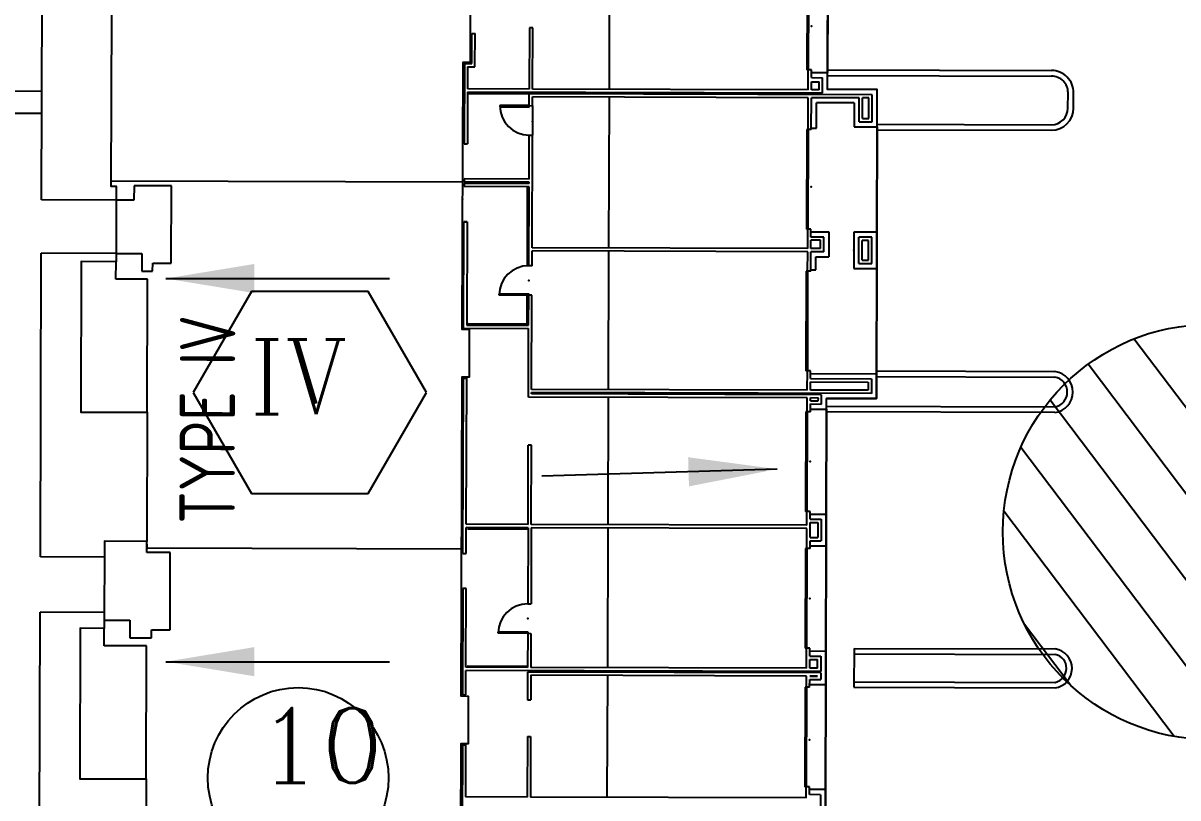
# Model space of a CAD drawing. Header units: feet. Extents: x 26064 to 27719, y 16802 to 28989.
# Drawn here: x 27419.5 to 27523.9, y 17682.1 to 17752.1 of the extents above; entities that cross this region are included whole.
import ezdxf
from ezdxf.enums import TextEntityAlignment as Align

# ---------------------------------------------------------------- set-up
doc = ezdxf.new("R2010")
doc.units = ezdxf.units.FT
doc.header["$LTSCALE"] = 50
doc.header["$MEASUREMENT"] = 0
doc.header["$PDSIZE"] = -0.5
doc.linetypes.add('HIDDEN', pattern=[0.375, 0.25, -0.125])
for name, color, linetype in [('BUILDING-INTERIOR', 251, 'Continuous'), ('BUILDINGS', 5, 'Continuous'), ('CURB-B', 4, 'Continuous'), ('CURB-F', 32, 'Continuous'), ('FLUMES', 2, 'Continuous'), ('INLET PROTECTION', 1, 'HIDDEN'), ('SD-STRUCTURE', 6, 'Continuous'), ('SIDEWALK', 9, 'Continuous')]:
    doc.layers.add(name, color=color, linetype=linetype)
doc.styles.add('DCADTXTSTYLE2', font='ARCHITXT')
doc.styles.add('DCADTXTSTYLE3', font='ROMANC')
doc.styles.add('ls80', font='simplex', dxfattribs={"oblique": 15, "height": 4})
doc.dimstyles.new('dim', dxfattribs={"dimtxt": 0.18, "dimasz": 0.16, "dimexe": 0.0625, "dimexo": 0.0625, "dimgap": 0.03, "dimtad": 3, "dimdec": 4, "dimzin": 0, "dimdsep": 46, "dimtxsty": 'ls80', "dimcen": 0.09, "dimclrd": 256, "dimclre": 256, "dimclrt": 256, "dimaunit": 1, "dimadec": 4, "dimazin": 0, "dimtfac": 1, "dimtdec": 4, "dimtofl": 0, "dimtmove": 2, "dimatfit": 3, "dimfxl": 0, "dimtolj": 1, "dimtzin": 0, "dimlwd": -1, "dimlwe": -1, "dimarcsym": 0})

msp = doc.modelspace()

# ---------------------------------------------------------------- hatches: boundary and pattern name
at = {"layer": 'INLET PROTECTION', "linetype": 'Continuous'}
h = msp.add_hatch(dxfattribs=at)
h.set_pattern_fill('ANSI31', scale=37.499998, angle=262.0889784, style=0)
h.set_pattern_definition([(307.088978, (51637.7866, -5558.594), (3.7392183, 2.82681806), [])])
edge = h.paths.add_edge_path()
edge.add_arc((27526.79836, 17706.13227), 18.75, 0, 360)

# ---------------------------------------------------------------- linework, layer by layer
at = {"layer": 'BUILDING-INTERIOR', "color": 7, "ltscale": 12}
for p, q in [((27472.49704, 17757.59796), (27472.46349, 17746.10237)), ((27490.36313, 17756.85882), (27490.33687, 17747.86177)), ((27490.48808, 17756.85845), (27490.46182, 17747.8614)), ((27492.23812, 17757.103), (27492.2104, 17747.60665)), ((27460.05824, 17748.42936), (27460.06614, 17751.13666)), ((27460.06614, 17751.13666), (27460.3577, 17751.13581)), ((27460.34895, 17748.13695), (27460.3577, 17751.13581)), ((27465.27405, 17751.66293), (27465.25789, 17746.12342)), ((27465.56561, 17751.66207), (27465.27405, 17751.66293)), ((27465.54944, 17746.12256), (27465.56561, 17751.66207)), ((27459.39184, 17748.4313), (27459.37069, 17741.1841)), ((27459.39184, 17748.4313), (27460.05824, 17748.42936)), ((27459.68254, 17748.1389), (27459.6767, 17746.1397)), ((27459.68254, 17748.1389), (27460.34895, 17748.13695)), ((27490.46182, 17747.8614), (27490.33687, 17747.86177)), ((27490.45654, 17746.04985), (27490.46182, 17747.8614)), ((27490.75338, 17747.86055), (27490.46182, 17747.8614)), ((27490.75132, 17747.15274), (27490.75339, 17747.86055)), ((27490.75132, 17747.15274), (27491.75091, 17747.14983)), ((27490.75266, 17747.6109), (27492.2104, 17747.60665)), ((27491.74683, 17745.75453), (27491.75091, 17747.14983)), ((27492.20596, 17746.08639), (27492.2104, 17747.60665)), ((27465.25789, 17746.12342), (27459.6767, 17746.1397)), ((27490.45654, 17746.04985), (27465.54944, 17746.12256)), ((27490.7481, 17746.049), (27490.75023, 17746.77789)), ((27491.45613, 17746.04694), (27490.7481, 17746.049)), ((27490.75023, 17746.77789), (27491.45826, 17746.77582)), ((27491.45613, 17746.04694), (27491.45826, 17746.77582)), ((27496.70427, 17746.07326), (27492.20596, 17746.08639)), ((27496.69443, 17742.69955), (27496.70427, 17746.07326)), ((27459.67585, 17745.84814), (27459.66223, 17741.18325)), ((27459.67548, 17745.72321), (27465.25667, 17745.7069)), ((27491.74683, 17745.75453), (27459.67585, 17745.84814)), ((27465.25351, 17744.62396), (27465.25667, 17745.7069)), ((27496.24477, 17745.61644), (27465.25668, 17745.7069)), ((27465.54506, 17744.62309), (27465.54737, 17745.41448)), ((27490.45447, 17745.34178), (27465.54737, 17745.41448)), ((27472.46142, 17745.39429), (27472.42167, 17731.77455)), ((27490.44608, 17742.46788), (27490.45447, 17745.34178)), ((27490.73764, 17742.46703), (27490.74603, 17745.34093)), ((27495.0777, 17745.32829), (27490.74603, 17745.34093)), ((27491.19616, 17742.59065), (27491.20285, 17744.88144)), ((27494.61821, 17744.87147), (27491.20285, 17744.88144)), ((27494.61821, 17744.87147), (27494.61188, 17742.70563)), ((27495.07138, 17743.16245), (27495.0777, 17745.32829)), ((27495.36378, 17743.45316), (27495.36925, 17745.32744)), ((27495.95237, 17745.32574), (27495.36925, 17745.32744)), ((27495.94691, 17743.45145), (27495.95237, 17745.32574)), ((27496.23761, 17743.15905), (27496.24477, 17745.61644)), ((27462.58786, 17744.63172), (27462.58749, 17744.50677)), ((27462.58749, 17744.50677), (27465.25314, 17744.49899)), ((27465.25351, 17744.62394), (27462.58786, 17744.63172)), ((27465.25314, 17744.49899), (27465.25351, 17744.62394)), ((27465.25352, 17744.62394), (27465.54507, 17744.62309)), ((27465.54507, 17744.62309), (27465.53729, 17741.95747)), ((27495.07138, 17743.16245), (27496.23761, 17743.15905)), ((27495.36378, 17743.45316), (27495.94691, 17743.45145)), ((27465.23418, 17738.0015), (27465.24573, 17741.95832)), ((27465.24574, 17741.95832), (27465.53729, 17741.95747)), ((27465.50762, 17731.79474), (27465.53728, 17741.95747)), ((27490.32113, 17742.46825), (27490.29487, 17733.47171)), ((27490.44608, 17742.46788), (27490.32113, 17742.46825)), ((27490.44608, 17742.46788), (27490.41982, 17733.47134)), ((27490.73764, 17742.46703), (27490.44608, 17742.46788)), ((27490.73801, 17742.59199), (27491.19616, 17742.59065)), ((27494.61188, 17742.70563), (27496.69443, 17742.69955)), ((27496.69443, 17742.69955), (27496.6667, 17733.2032)), ((27459.37069, 17741.1841), (27459.66223, 17741.18325)), ((27459.37069, 17741.1841), (27459.66223, 17741.18325)), ((27459.23564, 17737.72745), (27427.45619, 17737.8202)), ((27459.36023, 17737.60214), (27459.35938, 17737.31059)), ((27465.23296, 17737.58499), (27459.36023, 17737.60214)), ((27459.36145, 17738.01865), (27459.3606, 17737.7271)), ((27465.23333, 17737.70996), (27459.3606, 17737.7271)), ((27465.23418, 17738.0015), (27459.36145, 17738.01865)), ((27465.23296, 17737.58499), (27465.23333, 17737.70996)), ((27429.53754, 17737.39762), (27429.53371, 17736.08562)), ((27432.91124, 17737.38777), (27429.53754, 17737.39762)), ((27432.89082, 17730.39046), (27432.91124, 17737.38777)), ((27465.23211, 17737.29345), (27459.35938, 17737.31059)), ((27465.08639, 17730.17157), (27465.10717, 17737.29381)), ((27465.21133, 17730.17121), (27465.23211, 17737.29345)), ((27429.53371, 17736.08562), (27427.93016, 17736.0903)), ((27459.32206, 17724.52381), (27459.35014, 17734.14514)), ((27459.35014, 17734.14514), (27459.6417, 17734.14429)), ((27459.6417, 17734.14429), (27459.35014, 17734.14514)), ((27459.6417, 17734.14429), (27459.61447, 17724.81452)), ((27490.41982, 17733.47134), (27490.29487, 17733.47171)), ((27490.41471, 17731.72202), (27490.41982, 17733.47134)), ((27490.71138, 17733.47049), (27490.41982, 17733.47134)), ((27490.70932, 17732.76243), (27490.71138, 17733.47049)), ((27490.70628, 17731.72117), (27490.70847, 17732.47087)), ((27491.58315, 17732.46832), (27490.70847, 17732.47087)), ((27491.87555, 17732.75902), (27490.70932, 17732.76243)), ((27490.71065, 17733.22058), (27492.33505, 17733.21584)), ((27491.58096, 17731.71861), (27491.58315, 17732.46832)), ((27491.87166, 17731.42621), (27491.87555, 17732.75902)), ((27492.33505, 17733.21584), (27492.32848, 17730.96671)), ((27494.58417, 17733.20928), (27494.57457, 17729.91888)), ((27496.6667, 17733.2032), (27494.58417, 17733.20928)), ((27495.03406, 17730.3757), (27495.04099, 17732.74979)), ((27496.20721, 17732.74638), (27495.04099, 17732.74979)), ((27495.32647, 17730.66641), (27495.33169, 17732.45738)), ((27495.91481, 17732.45568), (27495.33169, 17732.45738)), ((27495.90958, 17730.66471), (27495.91481, 17732.45568)), ((27496.20028, 17730.3723), (27496.20721, 17732.74638)), ((27496.6667, 17733.2032), (27496.6571, 17729.91281)), ((27465.50288, 17730.17036), (27465.50677, 17731.5032)), ((27490.41387, 17731.43046), (27465.50677, 17731.5032)), ((27490.41471, 17731.72202), (27465.50762, 17731.79474)), ((27472.42082, 17731.48301), (27472.38435, 17718.98779)), ((27490.40876, 17729.68114), (27490.41387, 17731.43046)), ((27490.70032, 17729.68028), (27490.70543, 17731.42961)), ((27491.87166, 17731.42621), (27490.70543, 17731.42961)), ((27491.58096, 17731.71861), (27490.70628, 17731.72117)), ((27427.90937, 17728.96803), (27427.91393, 17730.52993)), ((27427.91612, 17731.27964), (27430.24855, 17731.27284)), ((27430.24855, 17731.27284), (27430.24394, 17729.69011)), ((27431.22273, 17729.68726), (27431.2248, 17730.39532)), ((27431.2248, 17730.39532), (27432.89082, 17730.39046)), ((27491.15884, 17729.8039), (27491.16225, 17730.97012)), ((27491.16225, 17730.97012), (27492.32848, 17730.96671)), ((27495.03406, 17730.3757), (27496.20028, 17730.3723)), ((27495.32647, 17730.66641), (27495.90958, 17730.66471)), ((27430.24394, 17729.69011), (27431.22273, 17729.68726)), ((27465.50288, 17730.17036), (27465.21133, 17730.17121)), ((27490.28381, 17729.6815), (27490.25755, 17720.68496)), ((27490.40876, 17729.68114), (27490.28381, 17729.6815)), ((27490.40876, 17729.68114), (27490.38251, 17720.68459)), ((27490.70032, 17729.68028), (27490.40876, 17729.68114)), ((27490.70069, 17729.80524), (27491.15884, 17729.8039)), ((27494.57457, 17729.91888), (27496.6571, 17729.91281)), ((27496.6571, 17729.91281), (27496.62938, 17720.41645)), ((27430.76244, 17728.95971), (27427.90937, 17728.96803)), ((27430.72737, 17716.94349), (27430.76244, 17728.95971)), ((27462.5379, 17727.51334), (27462.53827, 17727.6383)), ((27465.20355, 17727.50556), (27462.5379, 17727.51334)), ((27462.53827, 17727.6383), (27465.20391, 17727.63052)), ((27465.07107, 17724.92353), (27465.07861, 17727.50593)), ((27465.19565, 17724.79823), (27465.20355, 17727.50556)), ((27465.20391, 17727.63052), (27465.20355, 17727.50556)), ((27465.4951, 17727.50471), (27465.20355, 17727.50556)), ((27465.4703, 17719.00797), (27465.4951, 17727.50471)), ((27459.32206, 17724.52381), (27465.19479, 17724.50667)), ((27459.61447, 17724.81452), (27465.19565, 17724.79823)), ((27459.73978, 17724.93909), (27465.07107, 17724.92353)), ((27465.17668, 17718.30076), (27465.19479, 17724.50667)), ((27459.26274, 17704.19832), (27459.30893, 17720.02559)), ((27459.30893, 17720.02559), (27459.60049, 17720.02474)), ((27459.56195, 17706.82146), (27459.60049, 17720.02474)), ((27490.38251, 17720.68459), (27490.25755, 17720.68496)), ((27490.3774, 17718.93527), (27490.38251, 17720.68459)), ((27490.67406, 17720.68374), (27490.38251, 17720.68459)), ((27490.672, 17719.97568), (27490.67406, 17720.68374)), ((27490.672, 17719.97568), (27496.16989, 17719.95963)), ((27490.67334, 17720.43383), (27496.62938, 17720.41645)), ((27496.16989, 17719.95963), (27496.166, 17718.62681)), ((27496.62938, 17720.41645), (27496.62282, 17718.16732)), ((27490.3774, 17718.93527), (27465.4703, 17719.00797)), ((27490.66896, 17718.93442), (27490.67115, 17719.68413)), ((27495.8753, 17718.91923), (27490.66896, 17718.93441)), ((27490.67115, 17719.68413), (27495.87748, 17719.66893)), ((27495.87748, 17719.66893), (27495.8753, 17718.91923)), ((27490.37533, 17718.2272), (27465.17668, 17718.30076)), ((27465.46909, 17718.59146), (27465.46945, 17718.71641)), ((27491.66735, 17718.51499), (27465.46909, 17718.59146)), ((27496.166, 17718.62681), (27465.46945, 17718.71641)), ((27472.38229, 17718.27972), (27472.34873, 17706.78414)), ((27490.37169, 17716.97768), (27490.37533, 17718.2272)), ((27490.66616, 17717.97645), (27490.66689, 17718.22636)), ((27490.66616, 17717.97645), (27491.37422, 17717.97438)), ((27491.37494, 17718.22429), (27490.66689, 17718.22635)), ((27491.37422, 17717.97438), (27491.37494, 17718.22429)), ((27491.66491, 17717.68198), (27491.66735, 17718.51499)), ((27492.12173, 17717.22249), (27492.12453, 17718.18045)), ((27496.62282, 17718.16732), (27492.12453, 17718.18045)), ((27490.24674, 17716.97804), (27490.22048, 17707.9815)), ((27490.37169, 17716.97768), (27490.24674, 17716.97804)), ((27490.37169, 17716.97768), (27490.34544, 17707.98114)), ((27490.66325, 17716.97683), (27490.37169, 17716.97768)), ((27490.66325, 17716.97683), (27490.66531, 17717.68489)), ((27490.66398, 17717.22673), (27492.12173, 17717.22249)), ((27490.66531, 17717.68489), (27491.66491, 17717.68198)), ((27492.12173, 17717.22248), (27492.09402, 17707.72613)), ((27465.14313, 17706.80517), (27465.16404, 17713.96909)), ((27465.4556, 17713.96824), (27465.16404, 17713.96909)), ((27465.43469, 17706.80432), (27465.4556, 17713.96824)), ((27490.34544, 17707.98114), (27490.22048, 17707.9815)), ((27490.34178, 17706.73161), (27490.34543, 17707.98114)), ((27490.63699, 17707.98029), (27490.34544, 17707.98114)), ((27490.63492, 17707.27223), (27490.63699, 17707.98029)), ((27490.63626, 17707.73038), (27492.09402, 17707.72613)), ((27492.09402, 17707.72613), (27492.08569, 17704.87305)), ((27459.5543, 17704.19747), (27459.5611, 17706.52989)), ((27465.14227, 17706.51361), (27459.5611, 17706.52989)), ((27465.14312, 17706.80517), (27459.56195, 17706.82146)), ((27459.6857, 17706.40461), (27465.14191, 17706.38868)), ((27465.14227, 17706.51361), (27465.12222, 17699.64125)), ((27465.43383, 17706.51277), (27465.41377, 17699.6404)), ((27490.34094, 17706.44006), (27465.43383, 17706.51277)), ((27490.34178, 17706.73162), (27465.43468, 17706.80432)), ((27472.34788, 17706.49259), (27472.31104, 17693.87243)), ((27490.33564, 17704.62825), (27490.34093, 17706.44006)), ((27490.63012, 17705.62702), (27490.63407, 17706.98067)), ((27490.63407, 17706.98067), (27491.34212, 17706.9786)), ((27490.63492, 17707.27223), (27491.63453, 17707.26931)), ((27491.34212, 17706.9786), (27491.33817, 17705.62495)), ((27491.63453, 17707.26931), (27491.62888, 17705.33255)), ((27430.69039, 17704.2817), (27430.69331, 17705.28131)), ((27490.6272, 17704.6274), (27490.62927, 17705.33547)), ((27490.62927, 17705.33547), (27491.62888, 17705.33255)), ((27490.63012, 17705.62702), (27491.33817, 17705.62495)), ((27432.81457, 17704.2755), (27430.69039, 17704.2817)), ((27430.69261, 17705.03141), (27430.69124, 17704.57325)), ((27430.69161, 17704.6982), (27459.13903, 17704.61518)), ((27432.79415, 17697.27818), (27432.81457, 17704.2755)), ((27459.26274, 17704.19832), (27459.5543, 17704.19747)), ((27459.26274, 17704.19832), (27459.5543, 17704.19747)), ((27490.21069, 17704.62862), (27490.18443, 17695.63208)), ((27490.33564, 17704.62825), (27490.21069, 17704.62862)), ((27490.33564, 17704.62825), (27490.30939, 17695.63171)), ((27490.6272, 17704.6274), (27490.33564, 17704.62825)), ((27490.62793, 17704.87731), (27492.08569, 17704.87305)), ((27492.08569, 17704.87305), (27492.05797, 17695.3767)), ((27459.2535, 17701.03287), (27459.22542, 17691.41156)), ((27459.54506, 17701.03202), (27459.2535, 17701.03287)), ((27459.52427, 17693.90974), (27459.54506, 17701.03202)), ((27465.12222, 17699.64125), (27465.41377, 17699.6404)), ((27426.84066, 17698.17023), (27429.1731, 17698.16342)), ((27429.1731, 17698.16342), (27429.16848, 17696.5807)), ((27426.83392, 17695.85862), (27426.83847, 17697.42052)), ((27431.12607, 17696.57498), (27431.12813, 17697.28305)), ((27431.12813, 17697.28305), (27432.79415, 17697.27818)), ((27462.44879, 17696.98339), (27462.44916, 17697.10834)), ((27465.11444, 17696.97561), (27462.44879, 17696.98339)), ((27462.44916, 17697.10834), (27465.1148, 17697.10056)), ((27465.11444, 17696.97561), (27465.10544, 17693.89346)), ((27465.1148, 17697.10056), (27465.11444, 17696.97561)), ((27465.11444, 17696.97561), (27465.40599, 17696.97476)), ((27465.40599, 17696.97476), (27465.39699, 17693.89261)), ((27430.66578, 17695.84743), (27426.83392, 17695.85862)), ((27429.16848, 17696.5807), (27431.12607, 17696.57498)), ((27430.63071, 17683.83122), (27430.66578, 17695.84743)), ((27490.30939, 17695.63171), (27490.18443, 17695.63208)), ((27490.3041, 17693.81991), (27490.30939, 17695.63171)), ((27490.60094, 17695.63086), (27490.30939, 17695.63171)), ((27490.59888, 17694.9228), (27490.60095, 17695.63086)), ((27490.59888, 17694.9228), (27491.59848, 17694.91988)), ((27490.60021, 17695.38096), (27492.05797, 17695.3767)), ((27491.59848, 17694.91988), (27491.59441, 17693.52459)), ((27492.05797, 17695.3767), (27492.04916, 17692.35703)), ((27465.10544, 17693.89346), (27459.52427, 17693.90975)), ((27459.6496, 17694.03432), (27465.1058, 17694.0184)), ((27490.3041, 17693.81991), (27465.39699, 17693.89261)), ((27490.59566, 17693.81906), (27490.59797, 17694.61042)), ((27491.30371, 17693.817), (27490.59566, 17693.81906)), ((27490.59797, 17694.61042), (27491.30602, 17694.60835)), ((27491.30371, 17693.817), (27491.30602, 17694.60835)), ((27459.51698, 17691.41071), (27459.52342, 17693.61819)), ((27491.59441, 17693.52459), (27459.52342, 17693.61819)), ((27465.10423, 17693.47696), (27465.09694, 17690.97792)), ((27491.59405, 17693.39963), (27465.10423, 17693.47696)), ((27465.39494, 17693.18455), (27465.38849, 17690.97707)), ((27490.30204, 17693.11185), (27465.39494, 17693.18455)), ((27472.30898, 17693.16438), (27472.27689, 17682.16859)), ((27490.59068, 17692.11138), (27490.59274, 17692.81944)), ((27490.59274, 17692.81944), (27491.59235, 17692.81653)), ((27490.59359, 17693.11102), (27490.59359, 17693.111)), ((27490.59359, 17693.11102), (27491.30164, 17693.10895)), ((27491.30164, 17693.10893), (27490.59359, 17693.111)), ((27491.30164, 17693.10895), (27491.30164, 17693.10893)), ((27491.59405, 17693.39963), (27491.59235, 17692.81653)), ((27490.17417, 17692.11259), (27490.14791, 17683.11606)), ((27490.29912, 17692.11223), (27490.17417, 17692.11259)), ((27490.29912, 17692.11223), (27490.27286, 17683.11569)), ((27490.59068, 17692.11138), (27490.29912, 17692.11223)), ((27490.5914, 17692.36129), (27492.04916, 17692.35703)), ((27492.04916, 17692.35703), (27492.02144, 17682.86068)), ((27459.22542, 17691.41156), (27459.51698, 17691.41071)), ((27465.09694, 17690.97792), (27465.38849, 17690.97707)), ((27465.08721, 17687.64587), (27465.07128, 17682.18962)), ((27465.08721, 17687.64587), (27465.37876, 17687.64501)), ((27465.37877, 17687.64501), (27465.36284, 17682.18877)), ((27459.21229, 17686.91329), (27459.14057, 17662.33942)), ((27459.21229, 17686.91329), (27459.50385, 17686.91244)), ((27459.50385, 17686.91244), (27459.49011, 17682.20592)), ((27490.27286, 17683.11569), (27490.14791, 17683.11606)), ((27490.56442, 17683.11484), (27490.27286, 17683.11569)), ((27490.56235, 17682.40678), (27490.56442, 17683.11484)), ((27491.56196, 17682.40386), (27490.56235, 17682.40678)), ((27492.02144, 17682.86068), (27490.56369, 17682.86494)), ((27491.56196, 17682.40386), (27491.5563, 17680.4671)), ((27492.02144, 17682.86068), (27492.01312, 17680.00761)), ((27465.07129, 17682.18963), (27459.49011, 17682.20592)), ((27490.26995, 17682.11607), (27465.36284, 17682.18878))]:
    msp.add_line(p, q, dxfattribs=at)
at = {"layer": 'BUILDING-INTERIOR', "color": 7, "ltscale": 6}
for p, q in [((27490.36313, 17756.85882), (27490.33687, 17747.86177)), ((27490.33687, 17747.86177), (27490.33687, 17747.86177)), ((27490.32113, 17742.46825), (27490.29487, 17733.47171)), ((27490.32113, 17742.46825), (27490.32113, 17742.46825)), ((27490.29487, 17733.47171), (27490.29487, 17733.47171)), ((27490.28381, 17729.6815), (27490.25755, 17720.68496)), ((27490.28381, 17729.6815), (27490.28381, 17729.6815)), ((27490.25755, 17720.68496), (27490.25755, 17720.68496)), ((27490.24674, 17716.97804), (27490.22048, 17707.9815)), ((27490.24674, 17716.97804), (27490.24674, 17716.97804)), ((27490.22048, 17707.9815), (27490.22048, 17707.9815)), ((27490.21069, 17704.62862), (27490.18443, 17695.63208)), ((27490.21069, 17704.62862), (27490.21069, 17704.62862)), ((27490.18443, 17695.63208), (27490.18443, 17695.63208)), ((27490.29912, 17692.11223), (27490.30204, 17693.11185)), ((27490.17417, 17692.11259), (27490.14791, 17683.11606)), ((27490.17417, 17692.11259), (27490.17417, 17692.11259)), ((27490.14791, 17683.11606), (27490.14791, 17683.11606)), ((27490.26995, 17682.11606), (27490.27286, 17683.11569))]:
    msp.add_line(p, q, dxfattribs=at)
at = {"layer": 'BUILDING-INTERIOR', "color": 7, "ltscale": 15}
for p, q in [((27440.15355, 17727.85163), (27434.88211, 17718.72115)), ((27450.69641, 17727.85163), (27440.15355, 17727.85163)), ((27455.96785, 17718.72115), (27450.69641, 17727.85163)), ((27434.88211, 17718.72115), (27440.15355, 17709.59083)), ((27450.69641, 17709.59083), (27455.96785, 17718.72115)), ((27440.15355, 17709.59083), (27450.69641, 17709.59083))]:
    msp.add_line(p, q, dxfattribs=at)
at = {"layer": 'BUILDING-INTERIOR', "color": 7, "ltscale": 12}
for points in [[(27459.01525, 17662.21481), (27459.08771, 17687.0386), (27459.75412, 17687.03666), (27459.76652, 17691.28502), (27459.10011, 17691.28697), (27459.18437, 17720.15087), (27459.85079, 17720.14893), (27459.86318, 17724.39729), (27459.19677, 17724.39924), (27459.26725, 17748.55662), (27459.93366, 17748.55468), (27459.96283, 17758.55083)], [(27427.50092, 17753.14765), (27427.45485, 17737.36204), (27427.93387, 17737.36065), (27427.91393, 17730.52993), (27424.76931, 17730.53911), (27424.72968, 17716.961), (27430.72737, 17716.94349), (27430.69331, 17705.28131), (27426.86145, 17705.2925), (27426.83847, 17697.42052), (27424.67264, 17697.42684), (27424.63301, 17683.84873), (27430.63071, 17683.83122), (27430.59594, 17671.91914)]]:
    msp.add_lwpolyline(points, dxfattribs=at)
at = {"layer": 'BUILDING-INTERIOR', "color": 7, "ltscale": 288}
msp.add_circle((27444.37024, 17683.91595), 8.16063, dxfattribs=at)
at = {"layer": 'BUILDING-INTERIOR', "color": 7, "ltscale": 12}
for centre, start, end in [((27465.25351, 17744.62394), 179.8327778, 269.8327778), ((27465.20355, 17727.50556), 89.8327778, 179.8327778), ((27465.11444, 17696.97561), 89.8327778, 179.8327778)]:
    msp.add_arc(centre, 2.66565, start, end, dxfattribs=at)
for p in [(27490.76488, 17751.79679, 1), (27465.54091, 17743.20697, 1), (27490.72257, 17737.30235, 1), (27459.23115, 17736.18638, 1), (27494.57937, 17731.56408, 1), (27496.66191, 17731.558, 1), (27465.20744, 17728.83838, 1), (27490.35856, 17712.47941, 1), (27490.65012, 17712.47856, 1), (27490.61408, 17700.12913, 1), (27465.11834, 17698.30842, 1), (27490.28599, 17687.61396, 1), (27490.57682, 17687.36321, 1)]:
    msp.add_point(p, dxfattribs=at)
at = {"layer": 'BUILDING-INTERIOR', "color": 7, "ltscale": 15}
msp.add_point((27445.42498, 17718.72115, 1), dxfattribs=at)
at = {"layer": 'BUILDINGS', "color": 7, "flags": 128}
for points in [[(27492.01312, 17680.00761), (27492.02144, 17682.86068), (27492.04916, 17692.35703), (27492.05797, 17695.3767), (27492.08569, 17704.87305), (27492.09402, 17707.72613), (27492.12173, 17717.22248), (27492.12453, 17718.18045), (27496.62282, 17718.16732), (27496.62938, 17720.41645), (27496.6571, 17729.91281), (27496.6667, 17733.2032), (27496.69443, 17742.69955), (27496.70427, 17746.07326), (27492.20596, 17746.08639), (27492.2104, 17747.60665), (27492.23812, 17757.103)], [(27427.50092, 17753.14765), (27427.45485, 17737.36204), (27427.93387, 17737.36065), (27427.91393, 17730.52993), (27424.76931, 17730.53911), (27424.72968, 17716.961), (27430.72737, 17716.94349), (27430.69331, 17705.28131), (27426.86145, 17705.2925), (27426.83847, 17697.42052), (27424.67264, 17697.42684), (27424.63301, 17683.84873), (27430.63071, 17683.83122), (27430.59594, 17671.91914)]]:
    msp.add_lwpolyline(points, dxfattribs=at)
at = {"layer": 'CURB-B', "color": 7, "flags": 128}
for points in [[(27492.20967, 17747.3563), (27512.4432, 17747.29725)], [(27513.93383, 17744.39835), (27513.93882, 17745.79188)], [(27496.69516, 17742.94965), (27512.42946, 17742.90373)], [(27496.62865, 17720.16636), (27512.75705, 17720.11929)], [(27512.75559, 17717.41235), (27492.12246, 17717.47257)], [(27494.59943, 17695.61919), (27494.58915, 17692.09971)], [(27494.59797, 17695.11919), (27512.78367, 17695.06612)], [(27494.59061, 17692.59971), (27512.77631, 17692.54663)]]:
    msp.add_lwpolyline(points, dxfattribs=at)
for points in [[(27513.93882, 17745.79188, 0.414407107), (27512.4432, 17747.29725)], [(27512.42946, 17742.90373, 0.414020045), (27513.93383, 17744.39835)], [(27512.75559, 17717.41235, 0.82419913), (27512.75705, 17720.11929)], [(27512.77631, 17692.54663, 0.809740161), (27512.78367, 17695.06612)]]:
    msp.add_lwpolyline(points, format="xyb", dxfattribs=at)
at = {"layer": 'CURB-F', "color": 7}
for p, q in [((27492.21113, 17747.8563), (27512.44466, 17747.79724)), ((27514.43382, 17744.39656), (27514.43881, 17745.79009)), ((27496.6937, 17742.44965), (27512.428, 17742.40373)), ((27496.63011, 17720.66635), (27512.75705, 17720.61927)), ((27512.75559, 17716.91235), (27492.121, 17716.97257)), ((27494.59943, 17695.61919), (27512.78512, 17695.56612)), ((27494.58915, 17692.09971), (27512.77485, 17692.04663))]:
    msp.add_line(p, q, dxfattribs=at)
for centre, radius, start, end in [((27512.43883, 17745.79725), 2, 359.7949192, 89.8327778), ((27512.43384, 17744.40372), 2, 269.8327778, 359.7949192), ((27512.49703, 17718.76591), 1.87151, 277.9413995, 82.0134999), ((27512.517, 17693.80714), 1.77929, 278.3327444, 81.332917)]:
    msp.add_arc(centre, radius, start, end, dxfattribs=at)
at = {"layer": 'FLUMES', "color": 7}
for p, q in [((27421.19949, 17745.90818), (27417.19951, 17745.91985)), ((27421.19365, 17743.90819), (27417.19367, 17743.91986))]:
    msp.add_line(p, q, dxfattribs=at)
at = {"layer": 'INLET PROTECTION', "color": 7, "linetype": 'Continuous'}
msp.add_circle((27526.79836, 17706.13227), 18.75, dxfattribs=at)
at = {"layer": 'SIDEWALK', "color": 7}
for p, q in [((27421.17089, 17736.11003), (27421.22712, 17755.37346)), ((27427.93016, 17736.0903), (27421.17089, 17736.11003)), ((27421.07681, 17703.87337), (27421.15685, 17731.29937)), ((27427.91612, 17731.27964), (27421.15685, 17731.29937)), ((27426.85726, 17703.8565), (27421.07681, 17703.87337)), ((27420.96054, 17664.03547), (27421.06222, 17698.87339)), ((27426.84267, 17698.85652), (27421.06222, 17698.87339))]:
    msp.add_line(p, q, dxfattribs=at)

# ---------------------------------------------------------------- texts
at = {"layer": 'BUILDING-INTERIOR', "color": 7, "ltscale": 12, "style": 'DCADTXTSTYLE2', "width": 0.869565}
msp.add_text('TYPE IV', height=4.9981, rotation=89.8327778, dxfattribs=at).set_placement((27440.13749, 17706.86314, 1), align=Align.BOTTOM_LEFT)
at = {"layer": 'BUILDING-INTERIOR', "color": 7, "ltscale": 288, "style": 'DCADTXTSTYLE3', "width": 0.993}
for s, p in [('IV', (27439.97742, 17714.74577, 1)), ('10', (27440.65165, 17681.45895, 1))]:
    msp.add_text(s, height=6.747435, dxfattribs=at).set_placement(p, align=Align.BOTTOM_LEFT)

# ---------------------------------------------------------------- leaders
at = {"layer": 'SD-STRUCTURE', "color": 7}
for points in [[(27432.41401, 17729.01372), (27452.62454, 17729.01372)], [(27487.64425, 17711.80288), (27466.39136, 17711.15926)], [(27432.41401, 17694.41516), (27452.62454, 17694.41516)]]:
    msp.add_leader(points, dimstyle='dim', override={"dimscale": 50, "dimtad": 0, "dimpost": "'"}, dxfattribs=at)

doc.saveas('drawing.dxf')
